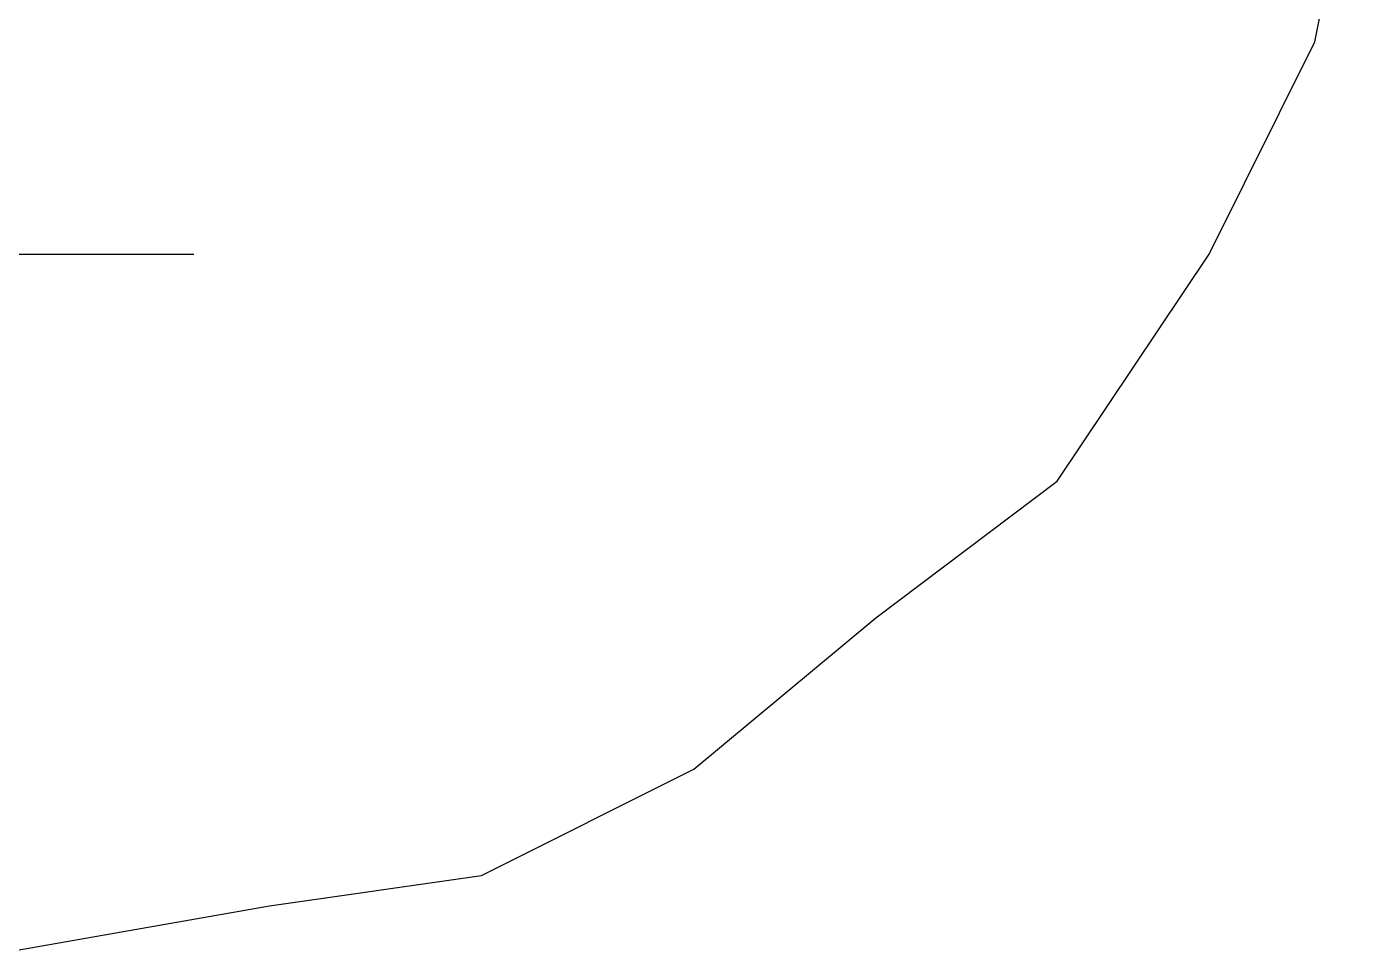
# Model space of a CAD drawing. Header units: millimetres. Extents: x 5 to 415, y 48 to 251.
# Drawn here: x 61.948 to 63.5, y 218.74 to 219.815 of the extents above; entities that cross this region are included whole.
import ezdxf

# ---------------------------------------------------------------- set-up
doc = ezdxf.new("R2010")
doc.units = ezdxf.units.MM
doc.layers.add('P', color=7, linetype='Continuous')

msp = doc.modelspace()

# ---------------------------------------------------------------- linework, layer by layer
at = {"layer": 'P'}
for points in [[(63.447, 219.798), (63.5, 220.063)], [(63.324, 219.551), (63.447, 219.798)], [(61.666, 219.551), (62.142, 219.551)], [(63.147, 219.287), (63.324, 219.551)], [(62.936, 219.128), (63.147, 219.287)], [(62.724, 218.952), (62.936, 219.128)], [(62.477, 218.828), (62.724, 218.952)], [(62.23, 218.793), (62.477, 218.828)], [(61.93, 218.74), (62.23, 218.793)]]:
    msp.add_lwpolyline(points, dxfattribs=at)

doc.saveas('drawing.dxf')
